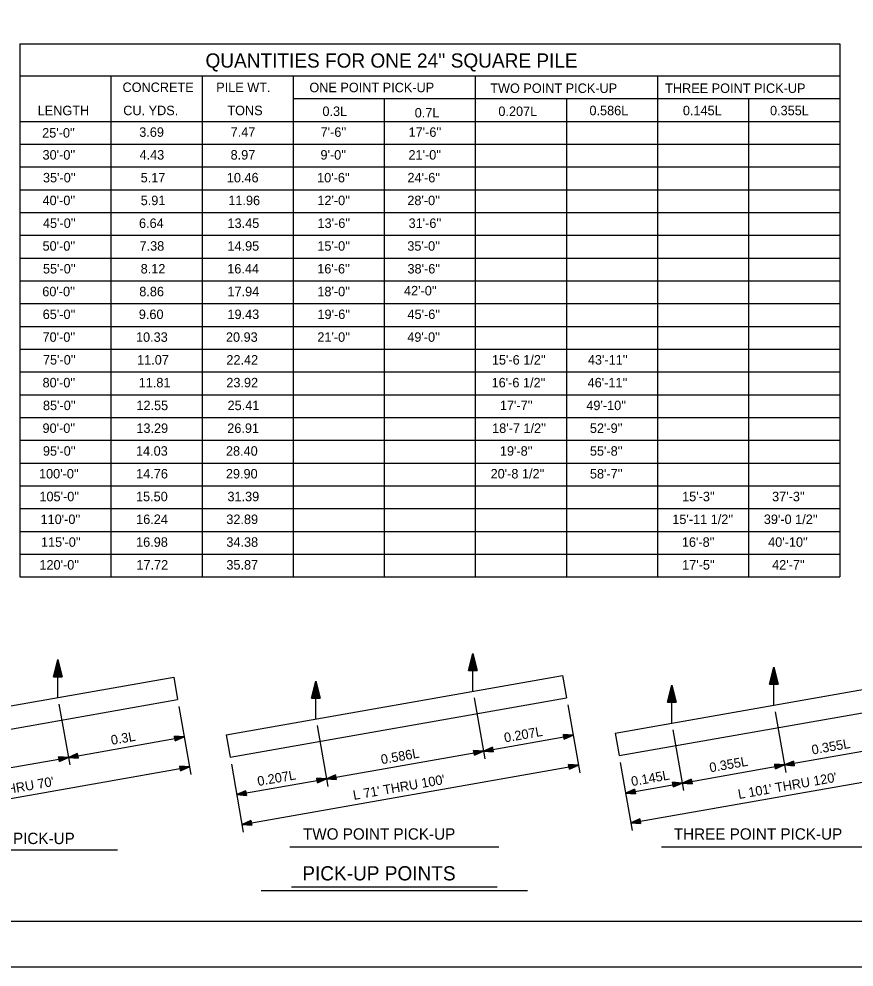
# Model space of a CAD drawing. Extents: x 0 to 22, y 0 to 16.7.
# Drawn here: x 9.1 to 16.43, y 0 to 8.33 of the extents above; entities that cross this region are included whole.
import ezdxf

# ---------------------------------------------------------------- set-up
doc = ezdxf.new("R2010")
doc.units = 0
for name, color, linetype in [('Dimension Lines', 7, 'Continuous'), ('Miscellaneous Lines', 7, 'Continuous'), ('Plan Sheet', 7, 'Continuous'), ('Plot Shape', 7, 'Continuous'), ('Subtitle Text', 7, 'Continuous'), ('Table Border', 7, 'Continuous'), ('Text', 7, 'Continuous'), ('Title Text', 7, 'Continuous')]:
    doc.layers.add(name, color=color, linetype=linetype)

msp = doc.modelspace()

# ---------------------------------------------------------------- linework, layer by layer
at = {"layer": 'Dimension Lines'}
for p, q in [((13.0935, 2.3628), (13.1875, 1.8294)), ((9.4483, 2.3078), (9.5423, 1.7744)), ((10.5011, 2.2875), (10.6061, 1.6919)), ((13.9165, 2.302), (14.0216, 1.7064)), ((15.7374, 2.2412), (15.8315, 1.7078)), ((11.7147, 2.1197), (11.8088, 1.5863)), ((14.8402, 2.083), (14.9342, 1.5496)), ((9.5306, 1.8407), (10.5483, 2.0202)), ((13.1758, 1.8957), (13.9637, 2.0346)), ((15.8198, 1.7742), (16.7171, 1.9324)), ((7.758, 1.5282), (9.5306, 1.8407)), ((11.7971, 1.6526), (13.1758, 1.8957)), ((7.8043, 1.2656), (10.5946, 1.7576)), ((10.9621, 1.7811), (11.0671, 1.1854)), ((11.0556, 1.2511), (14.01, 1.772)), ((14.3775, 1.7955), (14.4825, 1.1999)), ((14.471, 1.2656), (17.2612, 1.7576)), ((14.9225, 1.616), (15.8198, 1.7742)), ((11.0093, 1.5137), (11.7971, 1.6526)), ((14.4247, 1.5282), (14.9225, 1.616))]:
    msp.add_line(p, q, dxfattribs=at)
for points in [[(13.0832, 2.6043), (13.0757, 2.6043), (13.0832, 2.7543), (13.0682, 2.6043), (13.0607, 2.6043), (13.0832, 2.7543), (13.0532, 2.6043), (13.0457, 2.6043), (13.0832, 2.7543), (13.1207, 2.6043), (13.1132, 2.6043), (13.0832, 2.7543), (13.1057, 2.6043), (13.0982, 2.6043), (13.0832, 2.7543), (13.0907, 2.6043), (13.0457, 2.6043), (13.1207, 2.6043), (13.0832, 2.7543), (13.0457, 2.6043)], [(9.438, 2.5493), (9.4305, 2.5493), (9.438, 2.6993), (9.423, 2.5493), (9.4155, 2.5493), (9.438, 2.6993), (9.408, 2.5493), (9.4005, 2.5493), (9.438, 2.6993), (9.4755, 2.5493), (9.468, 2.5493), (9.438, 2.6993), (9.4605, 2.5493), (9.453, 2.5493), (9.438, 2.6993), (9.4455, 2.5493), (9.4005, 2.5493), (9.4755, 2.5493), (9.438, 2.6993), (9.4005, 2.5493)], [(15.7272, 2.4827), (15.7197, 2.4827), (15.7272, 2.6327), (15.7122, 2.4827), (15.7047, 2.4827), (15.7272, 2.6327), (15.6972, 2.4827), (15.6897, 2.4827), (15.7272, 2.6327), (15.7647, 2.4827), (15.7572, 2.4827), (15.7272, 2.6327), (15.7497, 2.4827), (15.7422, 2.4827), (15.7272, 2.6327), (15.7347, 2.4827), (15.6897, 2.4827), (15.7647, 2.4827), (15.7272, 2.6327), (15.6897, 2.4827)], [(11.7045, 2.3612), (11.697, 2.3612), (11.7045, 2.5112), (11.6895, 2.3612), (11.682, 2.3612), (11.7045, 2.5112), (11.6745, 2.3612), (11.667, 2.3612), (11.7045, 2.5112), (11.742, 2.3612), (11.7345, 2.3612), (11.7045, 2.5112), (11.727, 2.3612), (11.7195, 2.3612), (11.7045, 2.5112), (11.712, 2.3612), (11.667, 2.3612), (11.742, 2.3612), (11.7045, 2.5112), (11.667, 2.3612)], [(14.8299, 2.3245), (14.8224, 2.3245), (14.8299, 2.4745), (14.8149, 2.3245), (14.8074, 2.3245), (14.8299, 2.4745), (14.7999, 2.3245), (14.7924, 2.3245), (14.8299, 2.4745), (14.8674, 2.3245), (14.8599, 2.3245), (14.8299, 2.4745), (14.8524, 2.3245), (14.8449, 2.3245), (14.8299, 2.4745), (14.8374, 2.3245), (14.7924, 2.3245), (14.8674, 2.3245), (14.8299, 2.4745), (14.7924, 2.3245)], [(10.4662, 2.0057), (10.4655, 2.0098), (10.5483, 2.0202), (10.4648, 2.0139), (10.464, 2.018), (10.5483, 2.0202), (10.4633, 2.0221), (10.4626, 2.0262), (10.5483, 2.0202), (10.4698, 1.9852), (10.4691, 1.9893), (10.5483, 2.0202), (10.4684, 1.9934), (10.4676, 1.9975), (10.5483, 2.0202), (10.4669, 2.0016), (10.4626, 2.0262), (10.4698, 1.9852), (10.5483, 2.0202), (10.4626, 2.0262)], [(13.8816, 2.0202), (13.8809, 2.0243), (13.9637, 2.0346), (13.8802, 2.0284), (13.8794, 2.0325), (13.9637, 2.0346), (13.8787, 2.0366), (13.878, 2.0407), (13.9637, 2.0346), (13.8852, 1.9996), (13.8845, 2.0038), (13.9637, 2.0346), (13.8838, 2.0079), (13.883, 2.012), (13.9637, 2.0346), (13.8823, 2.0161), (13.878, 2.0407), (13.8852, 1.9996), (13.9637, 2.0346), (13.878, 2.0407)], [(13.2579, 1.9102), (13.2586, 1.9061), (13.1758, 1.8957), (13.2593, 1.902), (13.2601, 1.8979), (13.1758, 1.8957), (13.2608, 1.8938), (13.2615, 1.8897), (13.1758, 1.8957), (13.2543, 1.9307), (13.255, 1.9266), (13.1758, 1.8957), (13.2557, 1.9225), (13.2564, 1.9184), (13.1758, 1.8957), (13.2572, 1.9143), (13.2615, 1.8897), (13.2543, 1.9307), (13.1758, 1.8957), (13.2615, 1.8897)], [(9.4486, 1.8263), (9.4478, 1.8304), (9.5306, 1.8407), (9.4471, 1.8345), (9.4464, 1.8386), (9.5306, 1.8407), (9.4457, 1.8427), (9.4449, 1.8468), (9.5306, 1.8407), (9.4522, 1.8058), (9.4515, 1.8099), (9.5306, 1.8407), (9.4507, 1.814), (9.45, 1.8181), (9.5306, 1.8407), (9.4493, 1.8222), (9.4449, 1.8468), (9.4522, 1.8058), (9.5306, 1.8407), (9.4449, 1.8468)], [(9.6127, 1.8552), (9.6134, 1.8511), (9.5306, 1.8407), (9.6141, 1.847), (9.6149, 1.8429), (9.5306, 1.8407), (9.6156, 1.8388), (9.6163, 1.8347), (9.5306, 1.8407), (9.6091, 1.8757), (9.6098, 1.8716), (9.5306, 1.8407), (9.6105, 1.8675), (9.6113, 1.8634), (9.5306, 1.8407), (9.612, 1.8593), (9.6163, 1.8347), (9.6091, 1.8757), (9.5306, 1.8407), (9.6163, 1.8347)], [(13.0938, 1.8813), (13.093, 1.8854), (13.1758, 1.8957), (13.0923, 1.8895), (13.0916, 1.8936), (13.1758, 1.8957), (13.0909, 1.8977), (13.0901, 1.9018), (13.1758, 1.8957), (13.0974, 1.8607), (13.0967, 1.8648), (13.1758, 1.8957), (13.0959, 1.8689), (13.0952, 1.873), (13.1758, 1.8957), (13.0945, 1.8772), (13.0901, 1.9018), (13.0974, 1.8607), (13.1758, 1.8957), (13.0901, 1.9018)], [(10.5125, 1.7431), (10.5118, 1.7472), (10.5946, 1.7576), (10.5111, 1.7513), (10.5103, 1.7554), (10.5946, 1.7576), (10.5096, 1.7595), (10.5089, 1.7636), (10.5946, 1.7576), (10.5161, 1.7226), (10.5154, 1.7267), (10.5946, 1.7576), (10.5147, 1.7308), (10.514, 1.7349), (10.5946, 1.7576), (10.5132, 1.739), (10.5089, 1.7636), (10.5161, 1.7226), (10.5946, 1.7576), (10.5089, 1.7636)], [(13.9279, 1.7576), (13.9272, 1.7617), (14.01, 1.772), (13.9265, 1.7658), (13.9257, 1.7699), (14.01, 1.772), (13.925, 1.774), (13.9243, 1.7781), (14.01, 1.772), (13.9315, 1.737), (13.9308, 1.7411), (14.01, 1.772), (13.9301, 1.7452), (13.9294, 1.7493), (14.01, 1.772), (13.9286, 1.7534), (13.9243, 1.7781), (13.9315, 1.737), (14.01, 1.772), (13.9243, 1.7781)], [(15.7377, 1.7597), (15.737, 1.7638), (15.8198, 1.7742), (15.7363, 1.7679), (15.7356, 1.772), (15.8198, 1.7742), (15.7348, 1.7761), (15.7341, 1.7802), (15.8198, 1.7742), (15.7413, 1.7392), (15.7406, 1.7433), (15.8198, 1.7742), (15.7399, 1.7474), (15.7392, 1.7515), (15.8198, 1.7742), (15.7385, 1.7556), (15.7341, 1.7802), (15.7413, 1.7392), (15.8198, 1.7742), (15.7341, 1.7802)], [(15.9019, 1.7886), (15.9026, 1.7845), (15.8198, 1.7742), (15.9033, 1.7804), (15.904, 1.7763), (15.8198, 1.7742), (15.9048, 1.7722), (15.9055, 1.7681), (15.8198, 1.7742), (15.8982, 1.8092), (15.899, 1.8051), (15.8198, 1.7742), (15.8997, 1.801), (15.9004, 1.7969), (15.8198, 1.7742), (15.9011, 1.7928), (15.9055, 1.7681), (15.8982, 1.8092), (15.8198, 1.7742), (15.9055, 1.7681)], [(11.8792, 1.6671), (11.8799, 1.663), (11.7971, 1.6526), (11.8806, 1.6589), (11.8813, 1.6548), (11.7971, 1.6526), (11.8821, 1.6507), (11.8828, 1.6466), (11.7971, 1.6526), (11.8755, 1.6876), (11.8763, 1.6835), (11.7971, 1.6526), (11.877, 1.6794), (11.8777, 1.6753), (11.7971, 1.6526), (11.8784, 1.6712), (11.8828, 1.6466), (11.8755, 1.6876), (11.7971, 1.6526), (11.8828, 1.6466)], [(11.715, 1.6382), (11.7143, 1.6423), (11.7971, 1.6526), (11.7136, 1.6464), (11.7129, 1.6505), (11.7971, 1.6526), (11.7121, 1.6546), (11.7114, 1.6587), (11.7971, 1.6526), (11.7186, 1.6176), (11.7179, 1.6217), (11.7971, 1.6526), (11.7172, 1.6258), (11.7165, 1.6299), (11.7971, 1.6526), (11.7158, 1.634), (11.7114, 1.6587), (11.7186, 1.6176), (11.7971, 1.6526), (11.7114, 1.6587)], [(14.8405, 1.6015), (14.8397, 1.6056), (14.9225, 1.616), (14.839, 1.6097), (14.8383, 1.6138), (14.9225, 1.616), (14.8376, 1.6179), (14.8368, 1.622), (14.9225, 1.616), (14.8441, 1.581), (14.8434, 1.5851), (14.9225, 1.616), (14.8426, 1.5892), (14.8419, 1.5933), (14.9225, 1.616), (14.8412, 1.5974), (14.8368, 1.622), (14.8441, 1.581), (14.9225, 1.616), (14.8368, 1.622)], [(15.0046, 1.6304), (15.0053, 1.6263), (14.9225, 1.616), (15.006, 1.6222), (15.0068, 1.6181), (14.9225, 1.616), (15.0075, 1.614), (15.0082, 1.6099), (14.9225, 1.616), (15.001, 1.651), (15.0017, 1.6469), (14.9225, 1.616), (15.0024, 1.6428), (15.0031, 1.6386), (14.9225, 1.616), (15.0039, 1.6345), (15.0082, 1.6099), (15.001, 1.651), (14.9225, 1.616), (15.0082, 1.6099)], [(11.0913, 1.5282), (11.092, 1.5241), (11.0093, 1.5137), (11.0928, 1.52), (11.0935, 1.5159), (11.0093, 1.5137), (11.0942, 1.5118), (11.0949, 1.5077), (11.0093, 1.5137), (11.0877, 1.5487), (11.0884, 1.5446), (11.0093, 1.5137), (11.0891, 1.5405), (11.0899, 1.5364), (11.0093, 1.5137), (11.0906, 1.5323), (11.0949, 1.5077), (11.0877, 1.5487), (11.0093, 1.5137), (11.0949, 1.5077)], [(14.5067, 1.5427), (14.5074, 1.5386), (14.4247, 1.5282), (14.5082, 1.5344), (14.5089, 1.5303), (14.4247, 1.5282), (14.5096, 1.5262), (14.5103, 1.5221), (14.4247, 1.5282), (14.5031, 1.5632), (14.5038, 1.5591), (14.4247, 1.5282), (14.5045, 1.555), (14.5053, 1.5509), (14.4247, 1.5282), (14.506, 1.5468), (14.5103, 1.5221), (14.5031, 1.5632), (14.4247, 1.5282), (14.5103, 1.5221)], [(11.1376, 1.2656), (11.1383, 1.2615), (11.0556, 1.2511), (11.1391, 1.2574), (11.1398, 1.2533), (11.0556, 1.2511), (11.1405, 1.2492), (11.1412, 1.2451), (11.0556, 1.2511), (11.134, 1.2861), (11.1347, 1.282), (11.0556, 1.2511), (11.1355, 1.2779), (11.1362, 1.2738), (11.0556, 1.2511), (11.1369, 1.2697), (11.1412, 1.2451), (11.134, 1.2861), (11.0556, 1.2511), (11.1412, 1.2451)], [(14.553, 1.28), (14.5537, 1.2759), (14.471, 1.2656), (14.5545, 1.2718), (14.5552, 1.2677), (14.471, 1.2656), (14.5559, 1.2636), (14.5566, 1.2595), (14.471, 1.2656), (14.5494, 1.3006), (14.5501, 1.2965), (14.471, 1.2656), (14.5509, 1.2923), (14.5516, 1.2882), (14.471, 1.2656), (14.5523, 1.2841), (14.5566, 1.2595), (14.5494, 1.3006), (14.471, 1.2656), (14.5566, 1.2595)]]:
    msp.add_lwpolyline(points, dxfattribs=at)
at = {"layer": 'Miscellaneous Lines'}
for p, q in [((13.0832, 2.421), (13.0832, 2.7543)), ((9.438, 2.366), (9.438, 2.6993)), ((15.7272, 2.2994), (15.7272, 2.6327)), ((7.6654, 2.0534), (10.4557, 2.5454)), ((10.4557, 2.5454), (10.4904, 2.3485)), ((10.9166, 2.0389), (13.8711, 2.5599)), ((11.7045, 2.1779), (11.7045, 2.5112)), ((13.8711, 2.5599), (13.9058, 2.3629)), ((14.332, 2.0534), (17.1223, 2.5454)), ((14.8299, 2.1412), (14.8299, 2.4745)), ((7.7001, 1.8565), (10.4904, 2.3485)), ((10.9514, 1.842), (13.9058, 2.3629)), ((14.3668, 1.8565), (17.157, 2.3485)), ((10.9166, 2.0389), (10.9514, 1.842)), ((14.332, 2.0534), (14.3668, 1.8565))]:
    msp.add_line(p, q, dxfattribs=at)
at = {"layer": 'Plan Sheet'}
msp.add_line((0.7027, 0.4041), (22.0362, 0.4041), dxfattribs=at)
at = {"layer": 'Plot Shape'}
msp.add_lwpolyline([(0, 14.6666), (22.0421, 14.6666), (22.0421, 0), (0, 0)], close=True, dxfattribs=at)
at = {"layer": 'Subtitle Text'}
for p, q in [((8.1576, 1.03), (9.9634, 1.03)), ((11.4764, 1.0568), (13.3113, 1.0568)), ((14.7396, 1.0568), (16.7147, 1.0568))]:
    msp.add_line(p, q, dxfattribs=at)
at = {"layer": 'Table Border'}
for p, q in [((9.1047, 8.1065), (9.1047, 3.4256)), ((9.1047, 8.1065), (16.3047, 8.1065)), ((16.3047, 8.1065), (16.3047, 3.4256)), ((9.1047, 7.8256), (16.3047, 7.8256)), ((9.9047, 7.8256), (9.9047, 3.4256)), ((10.7047, 7.8256), (10.7047, 3.4256)), ((11.5047, 7.8256), (11.5047, 3.4256)), ((13.1047, 7.8256), (13.1047, 3.4256)), ((14.7047, 7.8256), (14.7047, 4.8256)), ((11.5047, 7.6256), (16.3047, 7.6256)), ((12.3047, 7.6256), (12.3047, 3.4256)), ((13.9047, 7.6256), (13.9047, 3.4256)), ((14.7047, 7.6256), (14.7047, 3.4256)), ((15.5047, 7.6256), (15.5047, 3.4256)), ((9.1047, 7.4256), (16.3047, 7.4256)), ((9.1047, 7.2256), (16.3047, 7.2256)), ((9.1047, 7.0256), (16.3047, 7.0256)), ((9.1047, 6.8256), (16.3047, 6.8256)), ((9.1047, 6.6256), (16.3047, 6.6256)), ((9.1047, 6.4256), (16.3047, 6.4256)), ((9.1047, 6.2256), (16.3047, 6.2256)), ((9.1047, 6.0256), (16.3047, 6.0256)), ((9.1047, 5.8256), (16.3047, 5.8256)), ((9.1047, 5.6256), (16.3047, 5.6256)), ((9.1047, 5.4256), (16.3047, 5.4256)), ((9.1047, 5.2256), (16.3047, 5.2256)), ((9.1047, 5.0256), (16.3047, 5.0256)), ((9.1047, 4.8256), (16.3047, 4.8256)), ((9.1047, 4.6256), (16.3047, 4.6256)), ((9.1047, 4.4256), (16.3047, 4.4256)), ((9.1047, 4.2256), (16.3047, 4.2256)), ((9.1047, 4.0256), (16.3047, 4.0256)), ((9.1047, 3.8256), (16.3047, 3.8256)), ((9.1047, 3.6256), (16.3047, 3.6256)), ((9.1047, 3.4256), (16.3047, 3.4256))]:
    msp.add_line(p, q, dxfattribs=at)
at = {"layer": 'Title Text'}
for p, q in [((11.2245, 0.672), (13.5632, 0.672)), ((11.4912, 0.7053), (13.2965, 0.7053))]:
    msp.add_line(p, q, dxfattribs=at)

# ---------------------------------------------------------------- texts
at = {"layer": 'Subtitle Text'}
for s, p in [('ONE POINT PICK-UP', (8.2716, 1.0796)), ('TWO POINT PICK-UP', (11.5912, 1.1183)), ('THREE POINT PICK-UP', (14.8481, 1.1183))]:
    msp.add_text(s, height=0.1, dxfattribs=at).set_placement(p)
at = {"layer": 'Text'}
for s, height, p in [("QUANTITIES FOR ONE 24'' SQUARE PILE", 0.125, (10.7349, 7.8975)), ('CONCRETE', 0.08333, (10.0061, 7.6835)), ('PILE WT.', 0.08333, (10.8291, 7.6835)), ('ONE POINT PICK-UP', 0.083334, (11.6473, 7.6819)), ('TWO POINT PICK-UP', 0.083333, (13.2358, 7.6754)), ('THREE POINT PICK-UP', 0.083333, (14.7721, 7.6754)), ('LENGTH', 0.08333, (9.2614, 7.4794)), ('CU. YDS.', 0.08333, (10.0126, 7.4801)), ('TONS', 0.08333, (10.9271, 7.4801)), ('0.3L', 0.08333, (11.762, 7.4729)), ('0.7L', 0.08333, (12.5722, 7.4598)), ('0.207L', 0.08333, (13.3072, 7.4729)), ('0.586L', 0.08333, (14.107, 7.4794)), ('0.145L', 0.08333, (14.9276, 7.4794)), ('0.355L', 0.08333, (15.6929, 7.4794)), ("25'-0''", 0.08333, (9.3006, 7.2835)), ('3.69', 0.08333, (10.1531, 7.29)), ('7.47', 0.08333, (10.9557, 7.29)), ("7'-6''", 0.08333, (11.7462, 7.29)), ("17'-6''", 0.08333, (12.5187, 7.29)), ("30'-0''", 0.08333, (9.3039, 7.09)), ('4.43', 0.08333, (10.1557, 7.09)), ('8.97', 0.08333, (10.9554, 7.09)), ("9'-0''", 0.08333, (11.7446, 7.09)), ("21'-0''", 0.08333, (12.5173, 7.09)), ("35'-0''", 0.08333, (9.3075, 6.89)), ('5.17', 0.08333, (10.1656, 6.89)), ('10.46', 0.08333, (10.9223, 6.89)), ("10'-6''", 0.08333, (11.7151, 6.89)), ("24'-6''", 0.08333, (12.5088, 6.89)), ("40'-0''", 0.08333, (9.3039, 6.69)), ('5.91', 0.08333, (10.1659, 6.69)), ('11.96', 0.08333, (10.9354, 6.69)), ("12'-0''", 0.08333, (11.7173, 6.69)), ("28'-0''", 0.08333, (12.5075, 6.69)), ("45'-0''", 0.08333, (9.3075, 6.49)), ('6.64', 0.08333, (10.1511, 6.49)), ('13.45', 0.08333, (10.9282, 6.49)), ("13'-6''", 0.08333, (11.7187, 6.49)), ("31'-6''", 0.08333, (12.5187, 6.49)), ("50'-0''", 0.08333, (9.3039, 6.29)), ('7.38', 0.08333, (10.1557, 6.29)), ('14.95', 0.08333, (10.9278, 6.29)), ("15'-0''", 0.08333, (11.7173, 6.29)), ("35'-0''", 0.08333, (12.5075, 6.29)), ("55'-0''", 0.08333, (9.3075, 6.09)), ('8.12', 0.08333, (10.1656, 6.09)), ('16.44', 0.08333, (10.9259, 6.09)), ("16'-6''", 0.08333, (11.7164, 6.09)), ("38'-6''", 0.08333, (12.5088, 6.09)), ("60'-0''", 0.08333, (9.3016, 5.89)), ('8.86', 0.08333, (10.1534, 5.89)), ('17.94', 0.08333, (10.9278, 5.89)), ("18'-0''", 0.08333, (11.7173, 5.89)), ("42'-0''", 0.08333, (12.4785, 5.8976)), ("65'-0''", 0.08333, (9.3052, 5.69)), ('9.60', 0.08333, (10.1495, 5.69)), ('19.43', 0.08333, (10.9278, 5.69)), ("19'-6''", 0.08333, (11.7183, 5.69)), ("45'-6''", 0.08333, (12.5088, 5.69)), ("70'-0''", 0.08333, (9.3039, 5.49)), ('10.33', 0.08333, (10.1246, 5.49)), ('20.93', 0.08333, (10.9144, 5.49)), ("21'-0''", 0.08333, (11.7173, 5.49)), ("49'-0''", 0.08333, (12.5072, 5.49)), ("75'-0''", 0.08333, (9.3075, 5.29)), ('11.07', 0.08333, (10.1344, 5.29)), ('22.42', 0.08333, (10.9183, 5.29)), ("15'-6 1/2''", 0.083333, (13.2501, 5.29)), ("43'-11''", 0.08333, (14.0934, 5.29)), ("80'-0''", 0.08333, (9.3039, 5.09)), ('11.81', 0.08333, (10.1485, 5.09)), ('23.92', 0.08333, (10.918, 5.09)), ("16'-6 1/2''", 0.083333, (13.2478, 5.09)), ("46'-11''", 0.08333, (14.0911, 5.09)), ("85'-0''", 0.08333, (9.3075, 4.89)), ('12.55', 0.08333, (10.1282, 4.89)), ('25.41', 0.08333, (10.9288, 4.89)), ("17'-7''", 0.08333, (13.3209, 4.89)), ("49'-10''", 0.08333, (14.0796, 4.89)), ("90'-0''", 0.08333, (9.3036, 4.69)), ('13.29', 0.08333, (10.1278, 4.69)), ('26.91', 0.08333, (10.9262, 4.69)), ("18'-7 1/2''", 0.083333, (13.2524, 4.69)), ("52'-9''", 0.08333, (14.1108, 4.69)), ("95'-0''", 0.08333, (9.3072, 4.49)), ('14.03', 0.08333, (10.1246, 4.49)), ('28.40', 0.08333, (10.9147, 4.49)), ("19'-8''", 0.08333, (13.3206, 4.49)), ("55'-8''", 0.08333, (14.1111, 4.49)), ("100'-0''", 0.08333, (9.2727, 4.29)), ('14.76', 0.08333, (10.1259, 4.29)), ('29.90', 0.08333, (10.9141, 4.29)), ("20'-8 1/2''", 0.083333, (13.2389, 4.29)), ("58'-7''", 0.08333, (14.1111, 4.29)), ("105'-0''", 0.08333, (9.2763, 4.09)), ('15.50', 0.08333, (10.1246, 4.09)), ('31.39', 0.08333, (10.9278, 4.09)), ("15'-3''", 0.08333, (14.9209, 4.09)), ("37'-3''", 0.08333, (15.7111, 4.09)), ("110'-0''", 0.08333, (9.2862, 3.89)), ('16.24', 0.08333, (10.1259, 3.89)), ('32.89', 0.08333, (10.918, 3.89)), ("15'-11 1/2''", 0.083333, (14.8347, 3.89)), ("39'-0 1/2''", 0.083333, (15.6386, 3.89)), ("115'-0''", 0.08333, (9.2898, 3.69)), ('16.98', 0.08333, (10.1255, 3.69)), ('34.38', 0.08333, (10.9183, 3.69)), ("16'-8''", 0.08333, (14.9187, 3.69)), ("40'-10''", 0.08333, (15.6763, 3.69)), ("120'-0''", 0.08333, (9.2763, 3.49)), ('17.72', 0.08333, (10.1282, 3.49)), ('35.87', 0.08333, (10.9183, 3.49)), ("17'-5''", 0.08333, (14.9209, 3.49)), ("42'-7''", 0.08333, (15.7111, 3.49))]:
    msp.add_text(s, height=height, dxfattribs=at).set_placement(p)
for s, height, rotation, p in [('0.207L', 0.08333, 9.9997, (13.3648, 1.9714)), ('0.3L', 0.08333, 9.99972, (9.9117, 1.9502)), ('0.355L', 0.08333, 9.99977, (16.0661, 1.8652)), ('0.586L', 0.08333, 9.99977, (12.2828, 1.7806)), ('0.355L', 0.08333, 9.99977, (15.1685, 1.7091)), ("L THRU 70'", 0.08333, 9.99977, (8.8397, 1.4904)), ('0.207L', 0.08333, 9.99967, (11.1982, 1.5893)), ("L 71' THRU 100'", 0.083333, 9.99977, (12.0383, 1.4667)), ('0.145L', 0.08333, 9.99967, (14.4806, 1.5879)), ("L 101' THRU 120'", 0.083333, 9.99977, (15.4194, 1.4751))]:
    msp.add_text(s, height=height, rotation=rotation, dxfattribs=at).set_placement(p)
at = {"layer": 'Title Text'}
msp.add_text('PICK-UP POINTS', height=0.125, dxfattribs=at).set_placement((11.5849, 0.7605))

doc.saveas('drawing.dxf')
